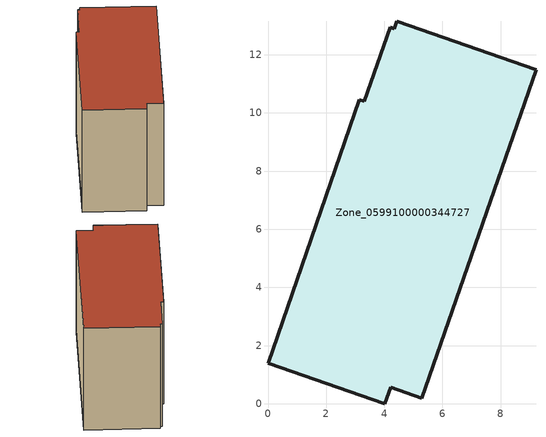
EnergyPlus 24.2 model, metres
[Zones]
Zone_0599100000344727
 floor ground (C_G): 4.22,0.57 4.02,0 0,1.4 3.14,10.46 3.32,10.4 4.21,12.95 4.34,12.9 4.43,13.16 9.21,11.49 5.28,0.2 z0
 wall outside (C_F): 3.14,10.46 0,1.4 4.02,0 4.22,0.57 5.28,0.2 9.21,11.49 4.43,13.16 4.34,12.9 4.21,12.95 3.32,10.4 3.14,10.46 z0:7.98
 roof outside (C_R): 4.34,12.9 4.21,12.95 3.32,10.4 3.14,10.46 0,1.4 4.02,0 4.22,0.57 5.28,0.2 9.21,11.49 4.43,13.16 z7.98
[BUILDING]
Pand.0599100000344727: North Axis=0; Terrain=City; Loads Convergence Tolerance Value=0.04; Temperature Convergence Tolerance Value=0.4; Solar Distribution=FullExterior; Maximum Number of Warmup Days=25; Minimum Number of Warmup Days=1
[Site:Location]
Rotterdam.The.Hague.AP_ZH_NLD Design_Conditions: Latitude=51.96; Longitude=4.45; Time Zone=1; Elevation=-4.5
[SITE:GROUNDTEMPERATURE:BUILDINGSURFACE]
18, 18, 18, 18, 18, 18, 18, 18, 18, 18, 18, 18
[MATERIAL] Thermal Absorptance=0.9; Solar Absorptance=0.7; Visible Absorptance=0.7
Name | Roughness | Thickness | Conductivity | Density | Specific Heat
G.TI.1992-2005 | MediumSmooth | 0.15 | 0.06 | 540 | 1210
F.TI.1992-2005 | Rough | 0.3 | 0.12 | 1920 | 840
R.TI.1992-2005 | MediumRough | 0.2 | 0.08 | 1500 | 1000
[CONSTRUCTION]
C_G: G.TI.1992-2005
C_F: F.TI.1992-2005
C_R: R.TI.1992-2005
[ZONE]
Zone_0599100000344727: Type=1; Multiplier=1; Ceiling Height=Autocalculate; Volume=Autocalculate; Floor Area=autocalculate; Part of Total Floor Area=Yes
[ZONEINFILTRATION:DESIGNFLOWRATE]
Infil_Zone_0599100000344727: Zone or ZoneList or Space or SpaceList=Zone_0599100000344727; Schedule=AlwaysOn; Design Flow Rate Calculation Method=Flow/Area; Flow Rate per Floor Area=0.0015; Constant Term Coefficient=1; Temperature Term Coefficient=0; Velocity Term Coefficient=0; Velocity Squared Term Coefficient=0
[HVACTEMPLATE:ZONE:IDEALLOADSAIRSYSTEM]
Zone_0599100000344727: Maximum Heating Supply Air Temperature=50; Minimum Cooling Supply Air Temperature=13; Maximum Heating Supply Air Humidity Ratio=0.0156; Minimum Cooling Supply Air Humidity Ratio=0.0077; Heating Limit=NoLimit; Cooling Limit=NoLimit; Dehumidification Control Type=ConstantSensibleHeatRatio; Cooling Sensible Heat Ratio=0.7; Dehumidification Setpoint=60; Humidification Control Type=None; Humidification Setpoint=30; Outdoor Air Method=None; Outdoor Air Flow Rate per Person=0.00944; Outdoor Air Flow Rate per Zone Floor Area=0; Outdoor Air Flow Rate per Zone=0; Demand Controlled Ventilation Type=None; Outdoor Air Economizer Type=NoEconomizer; Heat Recovery Type=None; Sensible Heat Recovery Effectiveness=0.7; Latent Heat Recovery Effectiveness=0.65
[ZONECONTROL:THERMOSTAT]
ThermostatControl_Zone_0599100000344727: Zone or ZoneList=Zone_0599100000344727; Control Type Schedule=DualSetpointControlType; Control 1=Thermostat_Zone_0599100000344727; Temperature Difference Between Cutout And Setpoint=0
[THERMOSTATSETPOINT:DUALSETPOINT]
Thermostat_Zone_0599100000344727: Heating Setpoint Temperature Schedule=HeatingSetpoint_Zone_0599100000344727; Cooling Setpoint Temperature Schedule=CoolingSetpoint_Zone_0599100000344727
[SCHEDULE:COMPACT]
HeatingSetpoint_Zone_0599100000344727: Through: 12/31, For: AllDays, Until: 24:00, 21
CoolingSetpoint_Zone_0599100000344727: Through: 12/31, For: AllDays, Until: 24:00, 24
DualSetpointControlType: Through: 12/31, For: AllDays, Until: 24:00, 4
AlwaysOn: Through: 12/31, For: AllDays, Until: 24:00, 1
